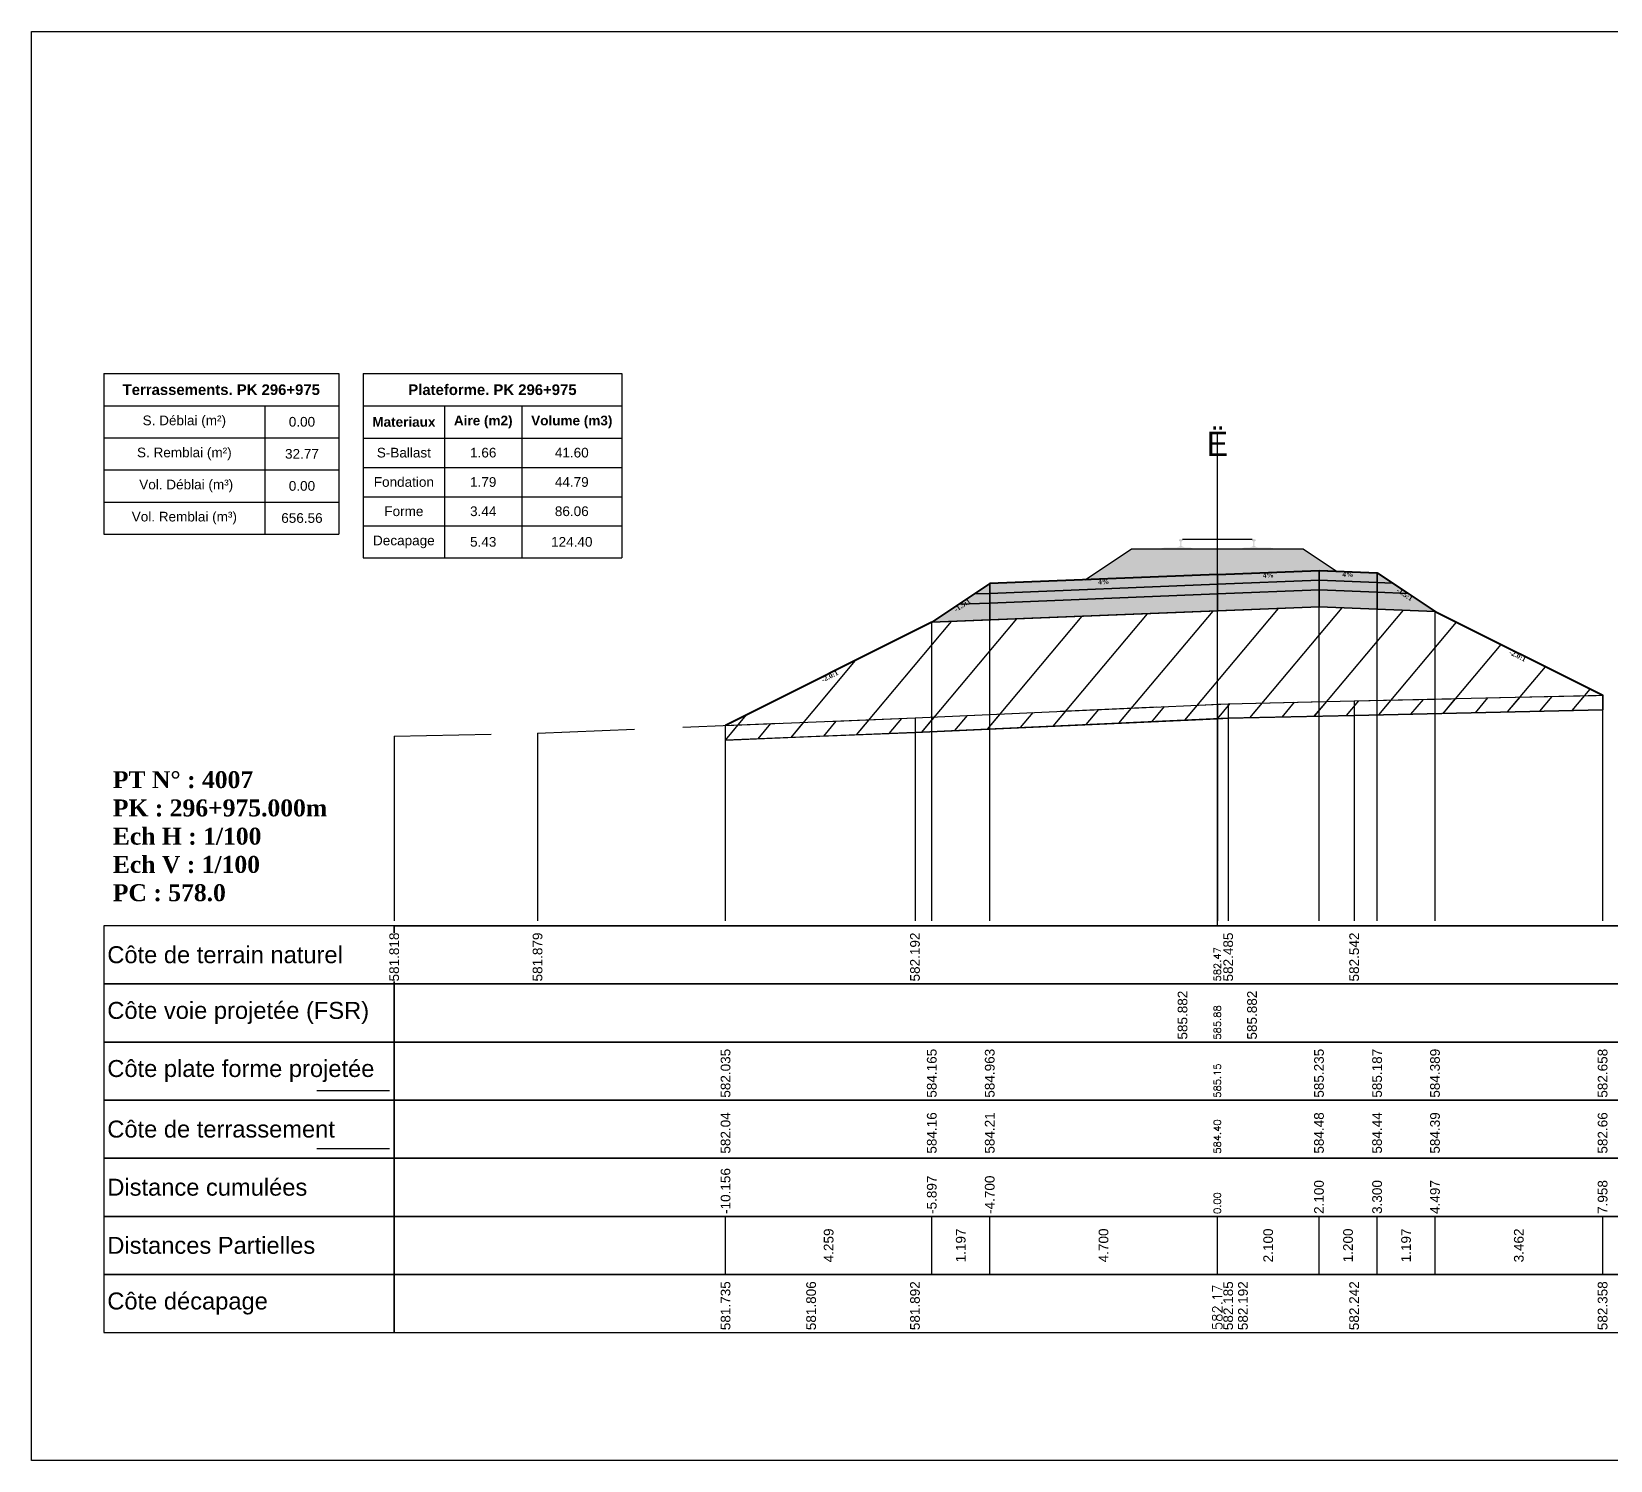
# Model space of a CAD drawing. Header units: millimetres. Extents: x 2762 to 3076, y 916 to 3305.
# Drawn here: x 3026.54 to 3059.15, y 1381.65 to 1411.15 of the extents above; entities that cross this region are included whole.
import ezdxf

# ---------------------------------------------------------------- set-up
doc = ezdxf.new("R2010")
doc.units = ezdxf.units.MM
doc.header["$LTSCALE"] = 2
doc.linetypes.add('CACHE', pattern=[9.525, 6.35, -3.175])
doc.linetypes.add('DASHED', pattern=[0.75, 0.5, -0.25])
for name, color, linetype in [('C-ANNO-TABL', 1, 'Continuous'), ('C-ANNO-TABL-TEXT', 150, 'Continuous'), ('C-ANNO-TABL-TITL', 150, 'Continuous'), ('C-ANNO-TABL-TTBL', 5, 'Continuous'), ('C-ROAD-CORR', 5, 'Continuous'), ('C-ROAD-SCTN', 7, 'Continuous')]:
    doc.layers.add(name, color=color, linetype=linetype)
doc.styles.add('ARIAL', font='arial.ttf')
doc.styles.add('C3D_Etiquette', font='romans.shx')
doc.styles.add('C3D_Profil_Travers', font='romans.shx')
doc.styles.get("Standard").update_dxf_attribs({"font": 'arial.ttf'})

msp = doc.modelspace()

# ---------------------------------------------------------------- hatches: boundary and pattern name
at = {"linetype": 'Continuous', "lineweight": -3}
msp.add_hatch(color=254, dxfattribs=at).paths.add_polyline_path([(3049.812, 1400.282), (3049.812, 1400.467), (3049.927, 1400.488), (3050.275, 1400.488), (3050.275, 1400.494), (3050.201, 1400.494), (3050.201, 1400.503), (3050.202, 1400.504), (3050.204, 1400.505), (3050.205, 1400.505), (3050.225, 1400.507), (3050.228, 1400.507), (3050.231, 1400.509), (3050.259, 1400.519), (3050.262, 1400.52), (3050.263, 1400.522), (3050.264, 1400.523), (3050.265, 1400.527), (3050.266, 1400.534), (3050.267, 1400.543), (3050.268, 1400.554), (3050.268, 1400.578), (3050.267, 1400.594), (3050.267, 1400.6), (3050.266, 1400.606), (3050.265, 1400.611), (3050.265, 1400.612), (3050.264, 1400.616), (3050.263, 1400.617), (3050.262, 1400.619), (3050.261, 1400.62), (3050.26, 1400.621), (3050.244, 1400.627), (3050.242, 1400.628), (3050.241, 1400.629), (3050.24, 1400.631), (3050.24, 1400.633), (3050.24, 1400.651), (3050.241, 1400.656), (3050.242, 1400.658), (3050.244, 1400.66), (3050.246, 1400.662), (3050.249, 1400.663), (3050.25, 1400.663), (3050.254, 1400.664), (3050.258, 1400.665), (3050.261, 1400.665), (3050.265, 1400.665), (3050.27, 1400.665), (3050.273, 1400.665), (3050.276, 1400.666), (3050.28, 1400.665), (3050.283, 1400.665), (3050.287, 1400.665), (3050.292, 1400.665), (3050.295, 1400.665), (3050.299, 1400.664), (3050.303, 1400.663), (3050.304, 1400.663), (3050.306, 1400.662), (3050.309, 1400.66), (3050.311, 1400.658), (3050.312, 1400.656), (3050.312, 1400.651), (3050.312, 1400.633), (3050.312, 1400.631), (3050.312, 1400.629), (3050.311, 1400.628), (3050.309, 1400.627), (3050.293, 1400.621), (3050.292, 1400.62), (3050.29, 1400.619), (3050.289, 1400.617), (3050.289, 1400.616), (3050.288, 1400.612), (3050.287, 1400.611), (3050.287, 1400.606), (3050.286, 1400.6), (3050.285, 1400.594), (3050.285, 1400.578), (3050.285, 1400.554), (3050.286, 1400.543), (3050.287, 1400.534), (3050.288, 1400.527), (3050.289, 1400.523), (3050.29, 1400.522), (3050.291, 1400.52), (3050.293, 1400.519), (3050.322, 1400.509), (3050.325, 1400.507), (3050.328, 1400.507), (3050.348, 1400.505), (3050.349, 1400.505), (3050.35, 1400.504), (3050.351, 1400.503), (3050.351, 1400.494), (3050.277, 1400.494), (3050.277, 1400.488), (3050.481, 1400.488), (3050.613, 1400.457), (3051.447, 1400.457), (3051.578, 1400.488), (3051.782, 1400.488), (3051.782, 1400.494), (3051.708, 1400.494), (3051.708, 1400.503), (3051.709, 1400.504), (3051.711, 1400.505), (3051.712, 1400.505), (3051.732, 1400.507), (3051.735, 1400.507), (3051.738, 1400.509), (3051.766, 1400.519), (3051.769, 1400.52), (3051.77, 1400.522), (3051.771, 1400.523), (3051.772, 1400.527), (3051.773, 1400.534), (3051.774, 1400.543), (3051.775, 1400.554), (3051.775, 1400.578), (3051.774, 1400.594), (3051.774, 1400.6), (3051.773, 1400.606), (3051.772, 1400.611), (3051.772, 1400.612), (3051.771, 1400.616), (3051.77, 1400.617), (3051.769, 1400.619), (3051.768, 1400.62), (3051.767, 1400.621), (3051.751, 1400.627), (3051.749, 1400.628), (3051.748, 1400.629), (3051.747, 1400.631), (3051.747, 1400.633), (3051.747, 1400.651), (3051.748, 1400.656), (3051.749, 1400.658), (3051.751, 1400.66), (3051.753, 1400.662), (3051.756, 1400.663), (3051.757, 1400.663), (3051.761, 1400.664), (3051.765, 1400.665), (3051.768, 1400.665), (3051.772, 1400.665), (3051.777, 1400.665), (3051.78, 1400.665), (3051.783, 1400.666), (3051.787, 1400.665), (3051.79, 1400.665), (3051.794, 1400.665), (3051.799, 1400.665), (3051.802, 1400.665), (3051.806, 1400.664), (3051.81, 1400.663), (3051.811, 1400.663), (3051.813, 1400.662), (3051.816, 1400.66), (3051.818, 1400.658), (3051.819, 1400.656), (3051.819, 1400.651), (3051.819, 1400.633), (3051.819, 1400.631), (3051.819, 1400.629), (3051.818, 1400.628), (3051.816, 1400.627), (3051.8, 1400.621), (3051.799, 1400.62), (3051.797, 1400.619), (3051.796, 1400.617), (3051.796, 1400.616), (3051.795, 1400.612), (3051.794, 1400.611), (3051.794, 1400.606), (3051.793, 1400.6), (3051.792, 1400.594), (3051.792, 1400.578), (3051.792, 1400.554), (3051.793, 1400.543), (3051.794, 1400.534), (3051.795, 1400.527), (3051.796, 1400.523), (3051.797, 1400.522), (3051.798, 1400.52), (3051.8, 1400.519), (3051.829, 1400.509), (3051.832, 1400.507), (3051.835, 1400.507), (3051.855, 1400.505), (3051.856, 1400.505), (3051.857, 1400.504), (3051.858, 1400.503), (3051.858, 1400.494), (3051.784, 1400.494), (3051.784, 1400.488), (3052.132, 1400.488), (3052.247, 1400.467), (3052.247, 1400.282)])
h = msp.add_hatch(dxfattribs=at)
h.set_pattern_fill('GRAVEL', color=252, scale=0.009, style=0)
h.set_pattern_definition([(228.0128, (3048.461781, 1400.053838), (-1.8288, -2.0574), [0.030755, -3.0447435]), (184.96974, (3048.441207, 1400.030978), (2.743199999, 0.228600013), [0.0527764, -5.2248644]), (132.51045, (3048.388629, 1400.026406), (2.286, -2.5146), [0.0372133, -3.684125]), (267.2737, (3048.299475, 1399.969256), (0.2286, 4.572), [0.0480604, -4.7579794]), (292.83365, (3048.297189, 1399.92125), (-1.143, 2.7432), [0.047127, -4.6655827]), (357.2737, (3048.315477, 1399.877816), (-4.572, 0.2286), [0.0480604, -4.7579794]), (37.69424, (3048.363483, 1399.87553), (-2.9718, -2.286), [0.0635574, -6.2921804]), (72.25533, (3048.413775, 1399.914392), (1.6002, 5.0292), [0.0600048, -5.940473]), (121.42957, (3048.432063, 1399.971542), (-1.8288, 2.9718), [0.048223, -4.774099]), (175.23636, (3048.406917, 1400.01269), (2.5146, -0.2286), [0.055054, -2.697654]), (222.39744, (3048.352053, 1400.017262), (-2.7432, -2.5146), [0.071197, -7.0485095]), (138.81407, (3048.52579, 1399.96697), (-1.6002, 1.3716), [0.0243004, -2.405751]), (171.46923, (3048.507501, 1399.982972), (2.9718, -0.4572), [0.0462314, -4.5769175]), (225, (3048.46178, 1399.98983), (-3e-17, -0.2286), [0.032329, -0.29096]), (203.1986, (3048.44578, 1400.017262), (1.143, 0.4572), [0.01741, -1.723556]), (291.8014, (3048.429777, 1400.010404), (-0.2286, 0.6858), [0.024621, -1.206428]), (30.9638, (3048.43892, 1399.987544), (0.6858, 0.4572), [0.039989, -1.292967]), (161.565, (3048.47321, 1400.00812), (0.4572, -0.2286), [0.028916, -0.693981]), (16.38954, (3048.297189, 1400.010404), (2.286, 0.6858), [0.040508, -4.0102944]), (70.34618, (3048.336051, 1400.021834), (-0.9144, -2.5146), [0.033984, -3.3643994]), (293.1986, (3048.47321, 1400.053838), (-0.4572, 1.143), [0.034819, -1.7061465]), (343.61046, (3048.486927, 1400.021834), (-2.286, 0.6858), [0.040508, -4.0102944]), (339.44395, (3048.29719, 1399.868672), (-1.143, 0.4572), [0.039063, -1.914096]), (294.77514, (3048.333765, 1399.854956), (-1.143, 2.5146), [0.0327305, -3.2403234]), (66.8014, (3048.475497, 1399.825238), (0.4572, 1.143), [0.034819, -1.7061465]), (17.35402, (3048.489213, 1399.857242), (-2.9718, -0.9144), [0.0383204, -3.793714]), (69.44395, (3048.363483, 1399.825238), (-0.4572, -1.143), [0.0195316, -1.933628]), (101.3099, (3048.46178, 1399.82524), (-0.2286, 0.9144), [0.011656, -1.1539795]), (165.9638, (3048.459495, 1399.83667), (0.6858, -0.2286), [0.047127, -0.895415]), (186.009, (3048.413775, 1399.848098), (2.286, 0.2286), [0.043674, -4.323723]), (303.69, (3048.43892, 1399.96697), (-0.2286, 0.4572), [0.032969, -0.79126]), (353.15723, (3048.457209, 1399.939538), (3.8862, -0.4572), [0.05756, -5.698441]), (60.9454, (3048.51436, 1399.93268), (-0.9144, -1.6002), [0.023536, -2.330045]), (90, (3048.5258, 1399.95325), (-0.2286, 0.2286), [0.013716, -0.214884]), (120.25644, (3048.409203, 1399.854956), (0.9144, -1.6002), [0.031758, -3.1440547]), (48.0128, (3048.393201, 1399.882388), (1.8288, 2.0574), [0.06151, -3.0139886]), (0, (3048.43435, 1399.9281), (0.2286, 0.2286), [0.059436, -0.169164]), (325.30485, (3048.493785, 1399.928108), (2.286, -1.6002), [0.036145, -3.5783385]), (254.0546, (3048.523503, 1399.907534), (-0.2286, -0.9144), [0.033285, -1.6309485]), (207.64598, (3048.514359, 1399.87553), (-4.3434, -2.286), [0.054193, -5.365122]), (175.42608, (3048.466353, 1399.850384), (-2.9718, 0.2286), [0.0573327, -5.675926])])
h.paths.add_polyline_path([(3048.297, 1399.825), (3049.255, 1400.464), (3052.805, 1400.464), (3053.494, 1400.004), (3053.13, 1400.019)])
h = msp.add_hatch(color=11, dxfattribs=at)
h.paths.add_polyline_path([(3054.33, 1399.771), (3054.33, 1399.971), (3054.649, 1399.758)])
h.paths.add_polyline_path([(3053.13, 1399.819), (3053.13, 1400.019), (3054.33, 1399.971), (3054.33, 1399.771)])
h.paths.add_polyline_path([(3051.03, 1399.735), (3051.03, 1399.935), (3053.13, 1400.019), (3053.13, 1399.819)])
h.paths.add_polyline_path([(3046.33, 1399.547), (3046.33, 1399.747), (3051.03, 1399.935), (3051.03, 1399.735)])
h.paths.add_polyline_path([(3046.01, 1399.534), (3046.33, 1399.747), (3046.33, 1399.547)])
h = msp.add_hatch(color=83, dxfattribs=at)
h.paths.add_polyline_path([(3054.33, 1399.221), (3054.33, 1399.571), (3054.968, 1399.545), (3055.526, 1399.173)])
h.paths.add_polyline_path([(3053.13, 1399.269), (3053.13, 1399.619), (3054.33, 1399.571), (3054.33, 1399.221)])
h.paths.add_polyline_path([(3051.03, 1399.185), (3051.03, 1399.535), (3053.13, 1399.619), (3053.13, 1399.269)])
h.paths.add_polyline_path([(3046.33, 1398.997), (3046.33, 1399.347), (3051.03, 1399.535), (3051.03, 1399.185)])
h.paths.add_polyline_path([(3045.133, 1398.949), (3045.691, 1399.321), (3046.33, 1399.347), (3046.33, 1398.997)])
h = msp.add_hatch(color=30, dxfattribs=at)
h.paths.add_polyline_path([(3054.33, 1399.571), (3054.33, 1399.771), (3054.649, 1399.758), (3054.968, 1399.545)])
h.paths.add_polyline_path([(3053.13, 1399.619), (3053.13, 1399.819), (3054.33, 1399.771), (3054.33, 1399.571)])
h.paths.add_polyline_path([(3051.03, 1399.535), (3051.03, 1399.735), (3053.13, 1399.819), (3053.13, 1399.619)])
h.paths.add_polyline_path([(3046.33, 1399.347), (3046.33, 1399.547), (3051.03, 1399.735), (3051.03, 1399.535)])
h.paths.add_polyline_path([(3045.691, 1399.321), (3046.01, 1399.534), (3046.33, 1399.547), (3046.33, 1399.347)])
h = msp.add_hatch(dxfattribs=at)
h.set_pattern_fill('_U', color=3, angle=50, style=0, pattern_type=0)
h.set_pattern_definition([(50, (3040.874, 1396.5192), (-0.766044, 0.64279), [])])
h.paths.add_polyline_path([(3040.874, 1396.519), (3040.874, 1396.819), (3045.133, 1398.949), (3053.13, 1399.269), (3055.526, 1399.173), (3058.988, 1397.442), (3058.988, 1397.142), (3053.856, 1397.026), (3051.255, 1396.969), (3044.786, 1396.676)])
h = msp.add_hatch(dxfattribs=at)
h.set_pattern_fill('_U', color=150, scale=0.5, angle=50, style=0, pattern_type=0)
h.set_pattern_definition([(50, (3040.87395, 1396.51923), (-0.383022, 0.321394), [])])
h.paths.add_polyline_path([(3040.874, 1396.519), (3040.874, 1396.819), (3044.786, 1396.976), (3051.255, 1397.269), (3053.856, 1397.326), (3058.988, 1397.442), (3058.988, 1397.142), (3053.856, 1397.026), (3051.255, 1396.969), (3044.786, 1396.676)])

# ---------------------------------------------------------------- linework, layer by layer
at = {"color": 7, "linetype": 'Continuous', "lineweight": -3}
for p, q in [((3051.03, 1392.684), (3051.03, 1402.884)), ((3034.029, 1392.684), (3068.031, 1392.684)), ((3040.874, 1385.484), (3040.874, 1386.684)), ((3045.133, 1385.484), (3045.133, 1386.684)), ((3045.133, 1385.484), (3045.133, 1386.684)), ((3046.33, 1385.484), (3046.33, 1386.684)), ((3046.33, 1385.484), (3046.33, 1386.684)), ((3051.03, 1385.484), (3051.03, 1386.684)), ((3051.03, 1385.484), (3051.03, 1386.684)), ((3053.13, 1385.484), (3053.13, 1386.684)), ((3053.13, 1385.484), (3053.13, 1386.684)), ((3054.33, 1385.484), (3054.33, 1386.684)), ((3054.33, 1385.484), (3054.33, 1386.684)), ((3055.526, 1385.484), (3055.526, 1386.684)), ((3055.526, 1385.484), (3055.526, 1386.684)), ((3058.988, 1385.484), (3058.988, 1386.684))]:
    msp.add_line(p, q, dxfattribs=at)
at = {"color": 251, "linetype": 'Continuous', "lineweight": -3}
for p, q in [((3048.297, 1399.825), (3049.255, 1400.464)), ((3049.255, 1400.464), (3052.805, 1400.464)), ((3052.805, 1400.464), (3053.494, 1400.004)), ((3046.33, 1399.747), (3051.03, 1399.935)), ((3053.13, 1400.019), (3048.297, 1399.825)), ((3051.03, 1399.935), (3053.13, 1400.019)), ((3051.03, 1399.735), (3051.03, 1399.935)), ((3051.03, 1399.935), (3051.03, 1399.735)), ((3053.494, 1400.004), (3053.13, 1400.019)), ((3053.13, 1399.819), (3053.13, 1400.019)), ((3053.13, 1400.019), (3054.33, 1399.971)), ((3053.13, 1400.019), (3053.13, 1399.819)), ((3054.33, 1399.771), (3054.33, 1399.971)), ((3054.33, 1399.971), (3054.649, 1399.758)), ((3054.33, 1399.971), (3054.33, 1399.771)), ((3046.01, 1399.534), (3046.33, 1399.747)), ((3046.33, 1399.547), (3046.01, 1399.534)), ((3046.33, 1399.547), (3046.33, 1399.747)), ((3046.33, 1399.747), (3046.33, 1399.547)), ((3051.03, 1399.735), (3046.33, 1399.547)), ((3053.13, 1399.819), (3051.03, 1399.735)), ((3054.33, 1399.771), (3053.13, 1399.819)), ((3054.649, 1399.758), (3054.33, 1399.771))]:
    msp.add_line(p, q, dxfattribs=at)
at = {"color": 53, "linetype": 'Continuous', "lineweight": -3}
for p, q in [((3046.01, 1399.534), (3046.33, 1399.547)), ((3046.33, 1399.547), (3051.03, 1399.735)), ((3046.33, 1399.347), (3046.33, 1399.547)), ((3046.33, 1399.547), (3046.33, 1399.347)), ((3051.03, 1399.735), (3053.13, 1399.819)), ((3051.03, 1399.535), (3051.03, 1399.735)), ((3051.03, 1399.735), (3051.03, 1399.535)), ((3053.13, 1399.619), (3051.03, 1399.535)), ((3051.03, 1399.535), (3053.13, 1399.619)), ((3053.13, 1399.619), (3053.13, 1399.819)), ((3053.13, 1399.819), (3054.33, 1399.771)), ((3053.13, 1399.819), (3053.13, 1399.619)), ((3054.33, 1399.571), (3053.13, 1399.619)), ((3053.13, 1399.269), (3053.13, 1399.619)), ((3053.13, 1399.619), (3054.33, 1399.571)), ((3053.13, 1399.619), (3053.13, 1399.269)), ((3054.33, 1399.571), (3054.33, 1399.771)), ((3054.33, 1399.771), (3054.649, 1399.758)), ((3054.33, 1399.771), (3054.33, 1399.571)), ((3054.968, 1399.545), (3054.33, 1399.571)), ((3054.33, 1399.221), (3054.33, 1399.571)), ((3054.33, 1399.571), (3054.968, 1399.545)), ((3054.33, 1399.571), (3054.33, 1399.221)), ((3054.649, 1399.758), (3054.968, 1399.545)), ((3054.968, 1399.545), (3055.526, 1399.173)), ((3045.133, 1398.949), (3045.691, 1399.321)), ((3045.691, 1399.321), (3046.01, 1399.534)), ((3046.33, 1399.347), (3045.691, 1399.321)), ((3045.691, 1399.321), (3046.33, 1399.347)), ((3051.03, 1399.535), (3046.33, 1399.347)), ((3046.33, 1399.347), (3051.03, 1399.535)), ((3046.33, 1398.997), (3046.33, 1399.347)), ((3046.33, 1399.347), (3046.33, 1398.997)), ((3051.03, 1399.185), (3051.03, 1399.535)), ((3051.03, 1399.535), (3051.03, 1399.185)), ((3053.13, 1399.269), (3051.03, 1399.185)), ((3054.33, 1399.221), (3053.13, 1399.269)), ((3055.526, 1399.173), (3054.33, 1399.221)), ((3046.33, 1398.997), (3045.133, 1398.949)), ((3051.03, 1399.185), (3046.33, 1398.997))]:
    msp.add_line(p, q, dxfattribs=at)
at = {"color": 253, "linetype": 'Continuous', "lineweight": -3}
for p, q in [((3045.133, 1398.949), (3053.13, 1399.269)), ((3053.13, 1399.269), (3055.526, 1399.173)), ((3040.874, 1396.819), (3045.133, 1398.949)), ((3055.526, 1399.173), (3058.988, 1397.442)), ((3044.786, 1396.976), (3051.255, 1397.269)), ((3051.255, 1397.269), (3053.856, 1397.326)), ((3053.856, 1397.326), (3058.988, 1397.442)), ((3058.988, 1397.442), (3058.988, 1397.142)), ((3058.988, 1397.442), (3058.988, 1397.142)), ((3040.874, 1396.819), (3044.786, 1396.976)), ((3051.255, 1396.969), (3044.786, 1396.676)), ((3051.255, 1396.969), (3044.786, 1396.676)), ((3053.856, 1397.026), (3051.255, 1396.969)), ((3053.856, 1397.026), (3051.255, 1396.969)), ((3058.988, 1397.142), (3053.856, 1397.026)), ((3058.988, 1397.142), (3053.856, 1397.026)), ((3040.874, 1396.519), (3040.874, 1396.819)), ((3040.874, 1396.519), (3040.874, 1396.819)), ((3044.786, 1396.676), (3040.874, 1396.519)), ((3044.786, 1396.676), (3040.874, 1396.519))]:
    msp.add_line(p, q, dxfattribs=at)
at = {"color": 8, "linetype": 'CACHE', "lineweight": -3}
for p, q in [((3053.13, 1392.784), (3053.13, 1399.269)), ((3054.33, 1392.784), (3054.33, 1399.221)), ((3045.133, 1392.784), (3045.133, 1398.949)), ((3046.33, 1392.784), (3046.33, 1398.997)), ((3051.03, 1392.784), (3051.03, 1399.185)), ((3051.03, 1392.784), (3051.03, 1399.185)), ((3055.526, 1392.784), (3055.526, 1399.173)), ((3058.988, 1392.784), (3058.988, 1397.442)), ((3040.874, 1392.784), (3040.874, 1396.819))]:
    msp.add_line(p, q, dxfattribs=at)
at = {"color": 105, "linetype": 'DASHED', "lineweight": -3, "ltscale": 2}
for p, q in [((3053.856, 1397.326), (3068.03, 1397.647)), ((3044.786, 1396.976), (3051.03, 1397.258)), ((3051.03, 1397.258), (3051.255, 1397.269)), ((3051.255, 1397.269), (3053.856, 1397.326)), ((3036.991, 1396.663), (3044.786, 1396.976)), ((3034.03, 1396.601), (3036.991, 1396.663))]:
    msp.add_line(p, q, dxfattribs=at)
at = {"color": 98, "linetype": 'CACHE', "lineweight": -3}
for p, q in [((3051.03, 1397.258), (3051.03, 1392.784)), ((3051.255, 1397.269), (3051.255, 1392.784)), ((3053.856, 1397.326), (3053.856, 1392.784)), ((3044.786, 1396.976), (3044.786, 1392.784)), ((3036.991, 1396.663), (3036.991, 1392.784)), ((3034.03, 1396.601), (3034.03, 1392.784))]:
    msp.add_line(p, q, dxfattribs=at)
at = {"color": 6, "linetype": 'Continuous', "lineweight": -3}
for p, q in [((3044.786, 1396.676), (3051.03, 1396.958)), ((3051.03, 1396.958), (3051.255, 1396.969)), ((3051.255, 1396.969), (3051.56, 1396.975)), ((3051.56, 1396.975), (3053.856, 1397.026)), ((3053.856, 1397.026), (3058.988, 1397.142)), ((3042.641, 1396.59), (3044.786, 1396.676)), ((3040.874, 1396.519), (3042.641, 1396.59))]:
    msp.add_line(p, q, dxfattribs=at)
at = {"color": 154, "linetype": 'Continuous', "lineweight": -3}
msp.add_line((3032.429, 1389.284), (3033.929, 1389.284), dxfattribs=at)
at = {"color": 1, "linetype": 'Continuous', "lineweight": -3}
msp.add_line((3032.429, 1388.084), (3033.929, 1388.084), dxfattribs=at)
at = {"color": 7, "linetype": 'Continuous', "lineweight": -3}
for points in [[(3034.029, 1391.484), (3034.029, 1392.684), (3028.029, 1392.684), (3028.029, 1391.484)], [(3034.029, 1391.484), (3068.031, 1391.484), (3068.031, 1392.684), (3034.029, 1392.684)], [(3034.029, 1390.284), (3034.029, 1391.484), (3028.029, 1391.484), (3028.029, 1390.284)], [(3034.029, 1390.284), (3068.031, 1390.284), (3068.031, 1391.484), (3034.029, 1391.484)], [(3034.029, 1389.084), (3034.029, 1390.284), (3028.029, 1390.284), (3028.029, 1389.084)], [(3034.029, 1389.084), (3068.031, 1389.084), (3068.031, 1390.284), (3034.029, 1390.284)], [(3034.029, 1387.884), (3034.029, 1389.084), (3028.029, 1389.084), (3028.029, 1387.884)], [(3034.029, 1387.884), (3068.031, 1387.884), (3068.031, 1389.084), (3034.029, 1389.084)], [(3034.029, 1386.684), (3034.029, 1387.884), (3028.029, 1387.884), (3028.029, 1386.684)], [(3034.029, 1386.684), (3068.031, 1386.684), (3068.031, 1387.884), (3034.029, 1387.884)], [(3034.029, 1385.484), (3034.029, 1386.684), (3028.029, 1386.684), (3028.029, 1385.484)], [(3034.029, 1385.484), (3068.031, 1385.484), (3068.031, 1386.684), (3034.029, 1386.684)], [(3034.029, 1384.284), (3034.029, 1385.484), (3028.029, 1385.484), (3028.029, 1384.284)], [(3034.029, 1384.284), (3068.031, 1384.284), (3068.031, 1385.484), (3034.029, 1385.484)]]:
    msp.add_3dface(points, dxfattribs=at)
at = {"layer": 'C-ANNO-TABL', "color": 7, "linetype": 'Continuous', "lineweight": -3}
for p, q in [((3028.029, 1403.419), (3031.36, 1403.419)), ((3031.36, 1403.419), (3032.888, 1403.419)), ((3031.36, 1403.419), (3031.36, 1402.757)), ((3033.388, 1403.416), (3035.07, 1403.416)), ((3035.07, 1403.416), (3036.666, 1403.416)), ((3035.07, 1403.416), (3035.07, 1402.754)), ((3036.666, 1403.416), (3038.728, 1403.416)), ((3036.666, 1403.416), (3036.666, 1402.754)), ((3028.029, 1402.757), (3031.36, 1402.757)), ((3031.36, 1402.757), (3032.888, 1402.757)), ((3031.36, 1402.757), (3031.36, 1402.095)), ((3033.388, 1402.754), (3035.07, 1402.754)), ((3035.07, 1402.754), (3036.666, 1402.754)), ((3035.07, 1402.754), (3035.07, 1402.147)), ((3036.666, 1402.754), (3038.728, 1402.754)), ((3036.666, 1402.754), (3036.666, 1402.147)), ((3028.029, 1402.095), (3031.36, 1402.095)), ((3031.36, 1402.095), (3032.888, 1402.095)), ((3031.36, 1402.095), (3031.36, 1401.432)), ((3033.388, 1402.147), (3035.07, 1402.147)), ((3035.07, 1402.147), (3036.666, 1402.147)), ((3035.07, 1402.147), (3035.07, 1401.543)), ((3036.666, 1402.147), (3038.728, 1402.147)), ((3036.666, 1402.147), (3036.666, 1401.543)), ((3033.388, 1401.543), (3035.07, 1401.543)), ((3035.07, 1401.543), (3036.666, 1401.543)), ((3035.07, 1401.543), (3035.07, 1400.939)), ((3036.666, 1401.543), (3038.728, 1401.543)), ((3036.666, 1401.543), (3036.666, 1400.939)), ((3028.029, 1401.432), (3031.36, 1401.432)), ((3031.36, 1401.432), (3032.888, 1401.432)), ((3031.36, 1401.432), (3031.36, 1400.77)), ((3033.388, 1400.939), (3035.07, 1400.939)), ((3035.07, 1400.939), (3036.666, 1400.939)), ((3035.07, 1400.939), (3035.07, 1400.28)), ((3036.666, 1400.939), (3038.728, 1400.939)), ((3036.666, 1400.939), (3036.666, 1400.28))]:
    msp.add_line(p, q, dxfattribs=at)
at = {"layer": 'C-ANNO-TABL-TTBL', "color": 7, "linetype": 'Continuous', "lineweight": -3}
for p, q in [((3028.029, 1404.084), (3032.888, 1404.084)), ((3028.029, 1404.084), (3028.029, 1403.419)), ((3032.888, 1404.084), (3032.888, 1403.419)), ((3033.388, 1404.084), (3038.728, 1404.084)), ((3033.388, 1404.084), (3033.388, 1403.416)), ((3038.728, 1404.084), (3038.728, 1403.416)), ((3028.029, 1403.419), (3028.029, 1402.757)), ((3032.888, 1403.419), (3032.888, 1402.757)), ((3033.388, 1403.416), (3033.388, 1402.754)), ((3038.728, 1403.416), (3038.728, 1402.754)), ((3028.029, 1402.757), (3028.029, 1402.095)), ((3032.888, 1402.757), (3032.888, 1402.095)), ((3033.388, 1402.754), (3033.388, 1402.147)), ((3038.728, 1402.754), (3038.728, 1402.147)), ((3028.029, 1402.095), (3028.029, 1401.432)), ((3032.888, 1402.095), (3032.888, 1401.432)), ((3033.388, 1402.147), (3033.388, 1401.543)), ((3038.728, 1402.147), (3038.728, 1401.543)), ((3033.388, 1401.543), (3033.388, 1400.939)), ((3038.728, 1401.543), (3038.728, 1400.939)), ((3028.029, 1401.432), (3028.029, 1400.77)), ((3032.888, 1401.432), (3032.888, 1400.77)), ((3033.388, 1400.939), (3033.388, 1400.28)), ((3038.728, 1400.939), (3038.728, 1400.28)), ((3028.029, 1400.77), (3031.36, 1400.77)), ((3031.36, 1400.77), (3032.888, 1400.77)), ((3033.388, 1400.28), (3035.07, 1400.28)), ((3035.07, 1400.28), (3036.666, 1400.28)), ((3036.666, 1400.28), (3038.728, 1400.28))]:
    msp.add_line(p, q, dxfattribs=at)
at = {"layer": 'C-ROAD-CORR', "color": 1, "linetype": 'Continuous', "lineweight": 40}
for p, q in [((3051.03, 1399.935), (3046.33, 1399.747)), ((3051.03, 1399.935), (3053.13, 1400.019)), ((3053.13, 1400.019), (3054.33, 1399.971)), ((3054.33, 1399.971), (3055.526, 1399.173)), ((3046.33, 1399.747), (3045.133, 1398.949)), ((3045.133, 1398.949), (3040.874, 1396.819)), ((3055.526, 1399.173), (3058.988, 1397.442))]:
    msp.add_line(p, q, dxfattribs=at)
at = {"layer": 'C-ROAD-CORR', "color": 102, "linetype": 'Continuous', "lineweight": -3, "ltscale": 0.5}
for p, q in [((3051.03, 1399.185), (3053.13, 1399.269)), ((3053.13, 1399.269), (3054.33, 1399.221)), ((3054.33, 1399.221), (3055.526, 1399.173)), ((3046.33, 1398.997), (3045.133, 1398.949)), ((3051.03, 1399.185), (3046.33, 1398.997))]:
    msp.add_line(p, q, dxfattribs=at)
at = {"layer": 'C-ROAD-SCTN', "color": 154, "linetype": 'Continuous', "lineweight": -3}
for p, q in [((3050.312, 1400.666), (3051.03, 1400.666)), ((3051.03, 1400.666), (3051.747, 1400.666)), ((3046.33, 1399.747), (3051.03, 1399.935)), ((3051.03, 1399.935), (3053.13, 1400.019)), ((3053.13, 1400.019), (3054.33, 1399.971)), ((3054.33, 1399.971), (3055.526, 1399.173)), ((3045.133, 1398.949), (3046.33, 1399.747)), ((3040.874, 1396.819), (3045.133, 1398.949)), ((3055.526, 1399.173), (3058.988, 1397.442))]:
    msp.add_line(p, q, dxfattribs=at)
at = {"layer": 'C-ROAD-SCTN', "color": 140, "linetype": 'Continuous', "lineweight": -3}
for p, q in [((3048.297, 1399.825), (3049.255, 1400.464)), ((3049.255, 1400.464), (3049.298, 1400.464)), ((3049.298, 1400.464), (3051.03, 1400.464)), ((3051.03, 1400.464), (3052.761, 1400.464)), ((3052.761, 1400.464), (3052.805, 1400.464)), ((3052.805, 1400.464), (3053.494, 1400.004))]:
    msp.add_line(p, q, dxfattribs=at)
at = {"layer": 'C-ROAD-SCTN', "color": 1, "linetype": 'Continuous', "lineweight": -3}
for p, q in [((3051.03, 1399.185), (3053.13, 1399.269)), ((3053.13, 1399.269), (3054.33, 1399.221)), ((3054.33, 1399.221), (3055.526, 1399.173)), ((3040.874, 1396.819), (3045.133, 1398.949)), ((3045.133, 1398.949), (3046.33, 1398.997)), ((3046.33, 1398.997), (3051.03, 1399.185)), ((3055.526, 1399.173), (3058.988, 1397.442))]:
    msp.add_line(p, q, dxfattribs=at)

# ---------------------------------------------------------------- texts
at = {"color": 7, "linetype": 'Continuous', "lineweight": -3}
for s, insert, char_height, attachment_point, style in [('{\\fWingdings|b0|i0|c2|p0;Ë}', (3051.03, 1402.384), 0.5, 8, 'C3D_Profil_Travers'), ('{\\fTimes New Roman|b1|i0|c0|p18;PT N° : 4007\\PPK : 296+975.000m\\PEch H : 1/100\\PEch V : 1/100\\PPC : 578.0}', (3028.218, 1393.184), 0.35, 7, 'C3D_Profil_Travers'), ('{\\fArial|b0|i0|c0|p34;Côte de terrain naturel}', (3028.104, 1392.084), 0.35, 4, 'C3D_Etiquette'), ('{\\fArial|b0|i0|c0|p34;Côte plate forme projetée}', (3028.104, 1389.684), 0.35, 4, 'C3D_Etiquette'), ('{\\fArial|b0|i0|c0|p34;Côte de terrassement}', (3028.104, 1388.484), 0.35, 4, 'C3D_Etiquette'), ('{\\fArial|b0|i0|c0|p34;Distance cumulées}', (3028.104, 1387.284), 0.35, 4, 'C3D_Etiquette'), ('{\\fArial|b0|i0|c0|p34;Distances Partielles}', (3028.104, 1386.084), 0.35, 4, 'C3D_Etiquette'), ('{\\fArial|b0|i0|c0|p34;Côte décapage}', (3028.104, 1384.884), 0.35, 4, 'C3D_Etiquette')]:
    msp.add_mtext(s, dxfattribs=dict(at, insert=insert, char_height=char_height, attachment_point=attachment_point, style=style))
at = {"color": 7, "linetype": 'Continuous', "lineweight": -3, "char_height": 0.1, "attachment_point": 2, "style": 'C3D_Etiquette'}
for s, insert, width, rotation in [('{\\fTimes New Roman|b1|i0|c0|p18;4%}', (3052.08, 1399.973), 0.37094, 2.2906), ('{\\fTimes New Roman|b1|i0|c0|p18;4%}', (3053.729, 1399.991), 0.42071, 357.7094), ('{\\fTimes New Roman|b1|i0|c0|p18;4%}', (3048.68, 1399.837), 0.42071, 2.2906), ('{\\fTimes New Roman|b1|i0|c0|p18;-1.5:1}', (3054.926, 1399.568), 0.34598, 326.3099), ('{\\fTimes New Roman|b1|i0|c0|p18;-1.5:1}', (3045.733, 1399.344), 0.34598, 33.6901), ('{\\fTimes New Roman|b1|i0|c0|p18;-2.0:1}', (3057.255, 1398.304), 0.34598, 333.4349), ('{\\fTimes New Roman|b1|i0|c0|p18;-2.0:1}', (3043.005, 1397.88), 0.34598, 26.5651)]:
    msp.add_mtext(s, dxfattribs=dict(at, insert=insert, width=width, rotation=rotation))
at = {"color": 7, "linetype": 'Continuous', "lineweight": -3, "rotation": 90, "style": 'C3D_Profil_Travers'}
for s, insert, char_height, attachment_point in [('582.47', (3051.03, 1391.534), 0.15, 4), ('585.88', (3051.03, 1390.334), 0.15, 4), ('585.15', (3051.03, 1389.134), 0.15, 4), ('{\\fArial|b0|i0|c0|p34;582.04}', (3040.874, 1387.979), 0.2, 4), ('{\\fArial|b0|i0|c0|p34;584.16}', (3045.133, 1387.979), 0.2, 4), ('{\\fArial|b0|i0|c0|p34;584.21}', (3046.33, 1387.979), 0.2, 4), ('{\\fArial|b0|i0|c0|p34;584.48}', (3053.13, 1387.979), 0.2, 4), ('{\\fArial|b0|i0|c0|p34;584.44}', (3054.33, 1387.979), 0.2, 4), ('{\\fArial|b0|i0|c0|p34;584.39}', (3055.526, 1387.979), 0.2, 4), ('{\\fArial|b0|i0|c0|p34;582.66}', (3058.988, 1387.979), 0.2, 4), ('584.40', (3051.03, 1387.979), 0.15, 4), ('0.00', (3051.03, 1386.734), 0.15, 4), ('{\\fArial|b0|i0|c0|p34;4.259}', (3043.003, 1386.084), 0.2, 5), ('{\\fArial|b0|i0|c0|p34;1.197}', (3045.731, 1386.084), 0.2, 5), ('{\\fArial|b0|i0|c0|p34;4.700}', (3048.68, 1386.084), 0.2, 5), ('{\\fArial|b0|i0|c0|p34;2.100}', (3052.08, 1386.084), 0.2, 5), ('{\\fArial|b0|i0|c0|p34;1.200}', (3053.73, 1386.084), 0.2, 5), ('{\\fArial|b0|i0|c0|p34;1.197}', (3054.928, 1386.084), 0.2, 5), ('{\\fArial|b0|i0|c0|p34;3.462}', (3057.257, 1386.084), 0.2, 5), ('582.17', (3051.03, 1384.334), 0.2, 4)]:
    msp.add_mtext(s, dxfattribs=dict(at, insert=insert, char_height=char_height, attachment_point=attachment_point))
at = {"color": 7, "linetype": 'Continuous', "lineweight": -3, "insert": (3028.104, 1390.884), "char_height": 0.35, "attachment_point": 4}
msp.add_mtext('{\\fArial|b0|i0|c0|p34;Côte voie projetée (FSR)}', dxfattribs=at)
at = {"layer": 'C-ANNO-TABL-TEXT', "color": 7, "linetype": 'Continuous', "lineweight": -3, "char_height": 0.2, "attachment_point": 5, "style": 'ARIAL'}
for s, insert in [('{\\fArial|b0|i0|c0|p34;\\C7;0.00}', (3032.124, 1403.088)), ('{\\fArial|b0|i0|c0|p34;\\C7;32.77}', (3032.124, 1402.426)), ('{\\fArial|b0|i0|c0|p34;\\C7;S-Ballast}', (3034.229, 1402.451)), ('{\\fArial|b0|i0|c0|p34;\\C7;1.66}', (3035.868, 1402.451)), ('{\\C18;\\c0;41.60}', (3037.697, 1402.451)), ('{\\fArial|b0|i0|c0|p34;\\C7;0.00}', (3032.124, 1401.764)), ('{\\fArial|b0|i0|c0|p34;\\C7;Fondation}', (3034.229, 1401.845)), ('{\\fArial|b0|i0|c0|p34;\\C7;1.79}', (3035.868, 1401.845)), ('{\\C18;\\c0;44.79}', (3037.697, 1401.845)), ('{\\fArial|b0|i0|c0|p34;\\C7;656.56}', (3032.124, 1401.101)), ('{\\fArial|b0|i0|c0|p34;\\C7;Forme}', (3034.229, 1401.241)), ('{\\fArial|b0|i0|c0|p34;\\C7;3.44}', (3035.868, 1401.241)), ('{\\C18;\\c0;86.06}', (3037.697, 1401.241)), ('{\\fArial|b0|i0|c0|p34;\\C7;Decapage}', (3034.229, 1400.609)), ('{\\fArial|b0|i0|c0|p34;\\C7;5.43}', (3035.868, 1400.609)), ('{\\C18;\\c0;124.40}', (3037.697, 1400.609))]:
    msp.add_mtext(s, dxfattribs=dict(at, insert=insert))
at = {"layer": 'C-ANNO-TABL-TITL', "color": 7, "linetype": 'Continuous', "lineweight": -3, "attachment_point": 5, "style": 'ARIAL'}
for s, insert, char_height in [('{\\fArial|b1|i0|c0|p34;\\C7;Terrassements. PK 296+975}', (3030.458, 1403.751), 0.22), ('{\\fArial|b1|i0|c0|p34;\\C18;\\c0;Plateforme. PK 296+975}', (3036.058, 1403.75), 0.22), ('{\\fArial|b0|i0|c0|p34;\\C7;S. Déblai (m²) }', (3029.695, 1403.088), 0.2), ('{\\fArial|b1|i0|c0|p34;\\C7;Materiaux   }', (3034.229, 1403.085), 0.2), ('{\\fArial|b1|i0|c0|p34;\\C7;Aire (m2)}', (3035.868, 1403.085), 0.2), ('{\\fArial|b1|i0|c0|p34;\\C7;Volume (m3)}', (3037.697, 1403.085), 0.2), ('{\\fArial|b0|i0|c0|p34;\\C7;S. Remblai (m²) }', (3029.695, 1402.426), 0.2), ('{\\fArial|b0|i0|c0|p34;\\C7; Vol. Déblai (m³) }', (3029.695, 1401.764), 0.2), ('{\\fArial|b0|i0|c0|p34;\\C7;Vol. Remblai (m³)}', (3029.695, 1401.101), 0.2)]:
    msp.add_mtext(s, dxfattribs=dict(at, insert=insert, char_height=char_height))

# ---------------------------------------------------------------- next in the draw order: texts
at = {"color": 7, "linetype": 'Continuous', "lineweight": -3, "char_height": 0.2, "attachment_point": 4, "rotation": 90, "style": 'C3D_Profil_Travers', "bg_fill": 3, "box_fill_scale": 1.000375, "bg_fill_color": 256, "bg_fill_true_color": 13158600, "bg_fill_transparency": 0}
for s, insert, width in [('{\\fArial|b0|i0|c0|p34;581.818}', (3034.03, 1391.534), 0.99595), ('{\\fArial|b0|i0|c0|p34;581.879}', (3036.991, 1391.534), 0.99595), ('{\\fArial|b0|i0|c0|p34;582.192}', (3044.786, 1391.534), 0.99347), ('{\\fArial|b0|i0|c0|p34;582.485}', (3051.255, 1391.534), 0.99705), ('{\\fArial|b0|i0|c0|p34;582.542}', (3053.856, 1391.534), 0.99347), ('{\\fArial|b0|i0|c0|p34;585.882}', (3050.312, 1390.334), 0.99347), ('{\\fArial|b0|i0|c0|p34;585.882}', (3051.747, 1390.334), 0.99347), ('{\\fArial|b0|i0|c0|p34;582.035}', (3040.874, 1389.134), 0.99705), ('{\\fArial|b0|i0|c0|p34;584.165}', (3045.133, 1389.134), 0.99705), ('{\\fArial|b0|i0|c0|p34;584.963}', (3046.33, 1389.134), 0.99553), ('{\\fArial|b0|i0|c0|p34;585.235}', (3053.13, 1389.134), 0.99705), ('{\\fArial|b0|i0|c0|p34;585.187}', (3054.33, 1389.134), 0.99553), ('{\\fArial|b0|i0|c0|p34;584.389}', (3055.526, 1389.134), 0.99595), ('{\\fArial|b0|i0|c0|p34;582.658}', (3058.988, 1389.134), 0.99595), ('{\\fArial|b0|i0|c0|p34;\\C256;-10.156}', (3040.874, 1386.734), 0.93518), ('{\\fArial|b0|i0|c0|p34;\\C256;-5.897}', (3045.133, 1386.734), 0.77838), ('{\\fArial|b0|i0|c0|p34;\\C256;-4.700}', (3046.33, 1386.734), 0.77769), ('{\\fArial|b0|i0|c0|p34;\\C256;2.100}', (3053.13, 1386.734), 0.6844), ('{\\fArial|b0|i0|c0|p34;\\C256;3.300}', (3054.33, 1386.734), 0.68082), ('{\\fArial|b0|i0|c0|p34;\\C256;4.497}', (3055.526, 1386.734), 0.68978), ('{\\fArial|b0|i0|c0|p34;\\C256;7.958}', (3058.988, 1386.734), 0.68041), ('{\\fArial|b0|i0|c0|p34;581.735}', (3040.874, 1384.334), 0.99705), ('{\\fArial|b0|i0|c0|p34;581.806}', (3042.641, 1384.334), 0.99539), ('{\\fArial|b0|i0|c0|p34;581.892}', (3044.786, 1384.334), 0.99347), ('{\\fArial|b0|i0|c0|p34;582.185}', (3051.255, 1384.334), 0.99705), ('{\\fArial|b0|i0|c0|p34;582.242}', (3053.856, 1384.334), 0.99347), ('{\\fArial|b0|i0|c0|p34;582.358}', (3058.988, 1384.334), 0.99595)]:
    msp.add_mtext(s, dxfattribs=dict(at, insert=insert, width=width))

# ---------------------------------------------------------------- next in the draw order: texts
at = {"color": 7, "linetype": 'Continuous', "lineweight": -3, "insert": (3051.56, 1384.334), "char_height": 0.2, "width": 0.99347, "attachment_point": 4, "rotation": 90, "style": 'C3D_Profil_Travers', "bg_fill": 3, "box_fill_scale": 1.000375, "bg_fill_color": 256, "bg_fill_true_color": 13158600, "bg_fill_transparency": 0}
msp.add_mtext('{\\fArial|b0|i0|c0|p34;582.192}', dxfattribs=at)

# ---------------------------------------------------------------- next in the draw order: linework, layer by layer
msp.add_lwpolyline([(3026.54, 1411.145), (3075.54, 1411.145), (3075.54, 1381.645), (3026.54, 1381.645)], close=True)

doc.saveas('drawing.dxf')
